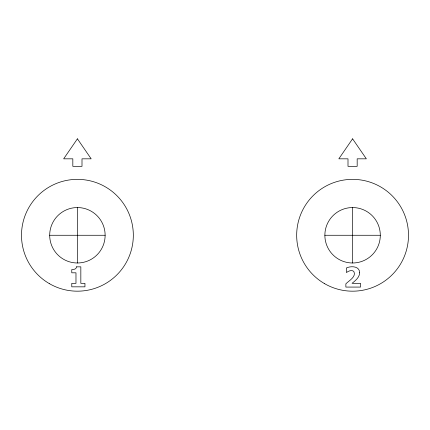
<?xml version="1.0" encoding="UTF-8"?>
<svg xmlns="http://www.w3.org/2000/svg" width="430" height="430" viewBox="0 0 430 430"><rect width="100%" height="100%" fill="white"/><g stroke="black" fill="none" stroke-linecap="round" stroke-linejoin="round"><path stroke-width="0.64" d="M49.697 235.269L105.13 235.269A27.713 27.713 0 0 1 63.554 259.274A27.713 27.713 0 0 1 63.554 211.27A27.713 27.713 0 0 1 105.13 235.269M324.87 235.269L380.303 235.269A27.713 27.713 0 0 0 338.727 211.27A27.713 27.713 0 0 0 338.727 259.274A27.713 27.713 0 0 0 380.303 235.269M352.584 207.556L352.584 262.988M77.416 207.556L77.416 262.988M359.641 272.781C359.502 277.479 355.4 280.602 352.062 283.316L360.512 283.316L360.512 287.079L345.865 287.079L345.865 283.827C348.891 280.666 356.733 276.673 353.75 271.314C351.563 269.782 348.692 270.954 346.736 272.351L346.349 272.351L346.349 267.998C350.896 265.772 359.749 265.987 359.641 272.781M76.47 266.842C76.427 269.223 73.621 269.621 71.772 269.562L71.772 272.813L75.976 272.813L75.976 283.354L71.772 283.354L71.772 286.837L84.946 286.837L84.946 283.354L80.835 283.354L80.835 266.842L76.47 266.842M77.416 138.815L63.656 158.826L72.826 158.826L72.826 166.329L82.001 166.329L82.001 158.826L91.171 158.826L77.416 138.815M352.584 138.815L338.829 158.826L347.999 158.826L347.999 166.329L357.174 166.329L357.174 158.826L366.344 158.826L352.584 138.815M324.629 283.692A55.916 55.916 0 0 0 408.5 235.269A55.916 55.916 0 0 0 324.629 186.846A55.916 55.916 0 0 0 324.629 283.692M49.455 283.692A55.916 55.916 0 0 0 133.327 235.269A55.916 55.916 0 0 0 49.455 186.846A55.916 55.916 0 0 0 49.455 283.692"/></g></svg>
